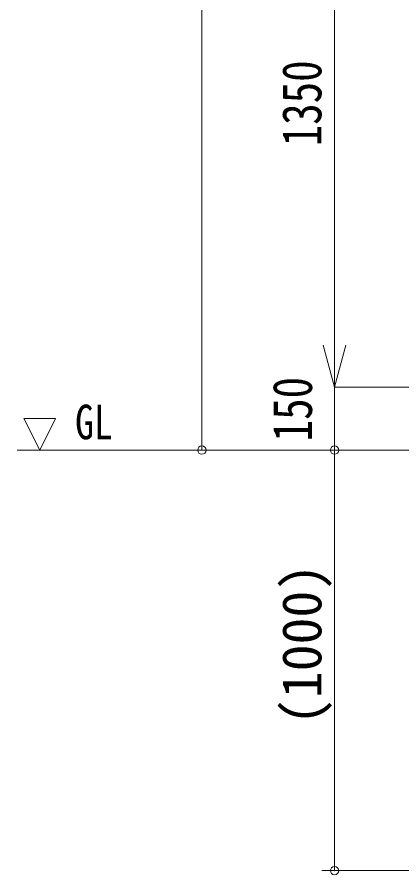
# Model space of a CAD drawing. Units: millimetres, scale not verified. Extents: x -10062 to 10062, y -6938 to 6938.
# Drawn here: x -1927 to -1011, y -4380 to -2341 of the extents above; entities that cross this region are included whole.
import ezdxf
from ezdxf.enums import TextEntityAlignment as Align

# ---------------------------------------------------------------- set-up
doc = ezdxf.new("R2010")
doc.units = ezdxf.units.MM
doc.header["$LTSCALE"] = 40
doc.header["$PDMODE"] = 32
doc.header["$PDSIZE"] = 20
for name, color, linetype, lineweight in [('0-2_0', 2, 'Continuous', 9), ('1-2_dim', 7, 'Continuous', 9), ('1-4_MAIN', 7, 'Continuous', 9)]:
    doc.layers.add(name, color=color, linetype=linetype, lineweight=lineweight)
doc.styles.add('ＭＳ ゴシック', font='')
doc.styles.get('ＭＳ ゴシック').set_extended_font_data('MS Gothic')

msp = doc.modelspace()

# ---------------------------------------------------------------- linework, layer by layer
at = {"layer": '0-2_0', "color": 4, "lineweight": 5}
msp.add_line((-1926.92, -3370.16), (1018.83, -3370.16), dxfattribs=at)
msp.add_lwpolyline([(-1835.62, -3295.16), (-1910.62, -3295.16), (-1873.12, -3370.16)], close=True, dxfattribs=at)
at = {"layer": '1-2_dim'}
for p, q in [((-1487.09, -3370.17), (-1487.09, -370.16)), ((-1487.09, -470.16), (-1487.09, -3270.17)), ((-652.95, -3370.17), (-1517.09, -3370.17)), ((-1015.93, -3370.17), (-1201.32, -3370.17)), ((-1171.32, -4370.16), (-1171.32, -3370.17)), ((-1171.32, -3470.17), (-1171.32, -4270.16)), ((-920.36, -4370.16), (-1201.32, -4370.16))]:
    msp.add_line(p, q, dxfattribs=at)
at = {"layer": '1-2_dim', "color": 4, "lineweight": 5}
for p, q in [((-1171.32, -1970.25), (-1171.32, -3120.33)), ((-1171.32, -3120.33), (-1171.32, -3020.33)), ((-1171.32, -3220.33), (-1171.32, -3120.33)), ((-1171.32, -3220.33), (-1171.32, -3120.33)), ((-972.84, -3220.33), (-1171.32, -3220.33)), ((-973.12, -3220.33), (-1171.32, -3220.33)), ((-1171.32, -3220.33), (-1171.32, -3370.33))]:
    msp.add_line(p, q, dxfattribs=at)
msp.add_lwpolyline([(-1144.53, -3120.33), (-1171.32, -3220.33), (-1198.12, -3120.33)], dxfattribs=at)
msp.add_lwpolyline([(-1144.53, -3120.33), (-1171.32, -3220.33), (-1198.12, -3120.33)], dxfattribs=at)
at = {"layer": '1-2_dim'}
for p in [(-1487.09, -3370.17), (-1171.32, -3370.17), (-1171.32, -4370.16)]:
    msp.add_point(p, dxfattribs=at)

# ---------------------------------------------------------------- texts
at = {"layer": '1-2_dim', "color": 2, "style": 'ＭＳ ゴシック', "width": 0.8}
for s, p in [('1350', (-1174.52, -2647.69)), ('150', (-1196.86, -3349.34))]:
    msp.add_text(s, height=93.84, rotation=90, dxfattribs=at).set_placement(p, align=Align.BOTTOM_LEFT)
at = {"layer": '1-2_dim', "color": 2, "style": 'ＭＳ ゴシック'}
msp.add_text('(1000)', height=93.84, rotation=90, dxfattribs=at).set_placement((-1174.52, -4023.76), align=Align.BOTTOM_LEFT)
at = {"layer": '1-4_MAIN', "color": 4, "style": 'ＭＳ ゴシック', "width": 0.8}
msp.add_text('GL', height=82.11, dxfattribs=at).set_placement((-1788.93, -3368.92), align=Align.BOTTOM_LEFT)

doc.saveas('drawing.dxf')
